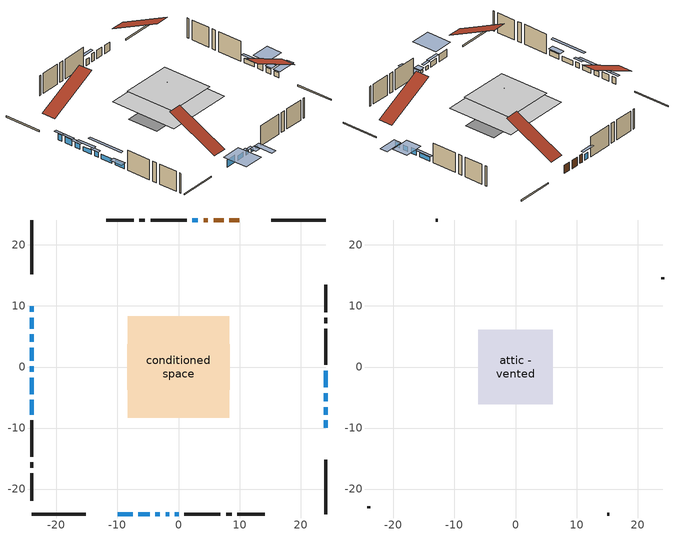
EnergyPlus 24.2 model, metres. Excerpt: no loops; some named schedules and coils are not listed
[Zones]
conditioned space
 floor outside (Floor1 construction): -0.89,-0.89 -0.89,0.89 0.89,0.89 0.89,-0.89 z0
 floor outside (Floor2 construction): -2.15,-2.15 -2.15,2.15 2.15,2.15 2.15,-2.15 z0
 floor adiabatic (AdiabaticFloorConstruction): -8.3,-8.3 -8.3,8.3 8.3,8.3 8.3,-8.3 z2.44
 floor foundation (Slab1 construction): -8.43,-3.76 -8.43,3.76 8.43,3.76 8.43,-3.76 z0
 wall outside (RimJoist1 construction): 24.09,24.09 15.16,24.09 / -24.09,-24.09 -15.16,-24.09 / -24.09,24.09 -24.09,15.16 / 24.09,-24.09 24.09,-15.16 z0:0.3
 wall outside (AdiabaticWallConstruction 1): 9.93,24.09 8.32,24.09 / 7.39,24.09 5.76,24.09 / 4.83,24.09 4.1,24.09 z0:2.03
 wall outside (AdiabaticWallConstruction): -9.93,-24.09 -7.49,-24.09 z0:1.83; -6.57,-24.09 -4.74,-24.09 / -24.09,5.33 -24.09,4.11 / -24.09,0.12 -24.09,-0.79 / 24.09,-9.93 24.09,-8.71 / 24.09,-7.79 24.09,-6.56 / -24.09,-5.39 -24.09,-7.83 z0:1.22; -3.81,-24.09 -3.04,-24.09 z0:0.92; -24.09,9.93 -24.09,9.02 / 3.17,24.09 2.26,24.09 z0:1.53; -24.09,8.09 -24.09,6.26 / 24.09,-5.64 24.09,-4.26 z0:1.52; -24.09,3.18 -24.09,1.05 / -24.09,-1.72 -24.09,-4.47 / 24.09,-3.34 24.09,-0.59 z0:1.07; -2.12,-24.09 -1.5,-24.09 / -0.58,-24.09 0.03,-24.09 z0:0.61
 wall outside (Wall1 construction): 1.33,24.09 -4.58,24.09 / 0.96,-24.09 6.87,-24.09 / -24.09,-8.76 -24.09,-14.67 / 24.09,0.34 24.09,6.24 z0:4.88
 wall outside (Wall2 construction): -5.51,24.09 -6.41,24.09 / 7.8,-24.09 8.69,-24.09 / -24.09,-15.6 -24.09,-16.5 / 24.09,7.17 24.09,8.07 z0:4.88
 wall outside (Wall3 construction): -7.33,24.09 -11.8,24.09 / 9.62,-24.09 14.09,-24.09 / -24.09,-17.42 -24.09,-21.89 / 24.09,9 24.09,13.47 z0:4.88
 window (WindowConstruction 14): -9.93,-24.09 -7.49,-24.09 z0:1.83
 window (WindowConstruction 3): -6.57,-24.09 -4.74,-24.09 z0:1.22
 window (WindowConstruction 4): -3.81,-24.09 -3.05,-24.09 z0:0.91
 window (WindowConstruction 5): -24.09,9.93 -24.09,9.02 z0:1.52
 window (WindowConstruction 6): -24.09,8.09 -24.09,6.26 z0:1.52
 window (WindowConstruction 7): -24.09,5.33 -24.09,4.11 z0:1.22
 window (WindowConstruction 8): -24.09,3.18 -24.09,1.05 z0:1.07
 window (WindowConstruction 9): -24.09,0.12 -24.09,-0.79 z0:1.22
 window (WindowConstruction 15): -2.12,-24.09 -1.51,-24.09 z0:0.61
 window (WindowConstruction 16): -0.58,-24.09 0.03,-24.09 z0:0.61
 window (WindowConstruction 10): 24.09,-9.93 24.09,-8.71 z0:1.22
 window (WindowConstruction 11): 24.09,-7.78 24.09,-6.57 z0:1.22
 window (WindowConstruction 12): -24.09,-1.72 -24.09,-4.47 z0:1.07
 window (WindowConstruction 13): -24.09,-5.4 -24.09,-7.83 z0:1.22
 window (WindowConstruction): 24.09,-5.64 24.09,-4.26 z0:1.52
 window (WindowConstruction 1): 24.09,-3.34 24.09,-0.59 z0:1.07
 window (WindowConstruction 2): 3.17,24.09 2.26,24.09 z0:1.52
 door (Door): 9.93,24.09 8.32,24.09 z0:2.03
 door (Door 1): 7.39,24.09 5.76,24.09 z0:2.03
 door (Door 2): 4.83,24.09 4.1,24.09 z0:2.03
 ceiling adiabatic (AdiabaticFloorConstruction): 8.3,-8.3 8.3,8.3 -8.3,8.3 -8.3,-8.3 z2.44
attic - vented
 floor to conditioned space (Floor3 construction Reversed): -6.09,-6.09 -6.09,6.09 6.09,6.09 6.09,-6.09 z4.88
 floor to conditioned space (Floor4 construction Reversed): -1.92,-1.92 -1.92,1.92 1.92,1.92 1.92,-1.92 z4.88
 wall outside (Wall4 construction): -12.73,24.09 -13.07,24.09 / 15.02,-24.09 15.36,-24.09 / -24.09,-22.82 -24.09,-23.16 / 24.09,14.4 24.09,14.73 z0:4.88
 roof outside (Roof1 construction): 10.86,24.09,4.88 10.86,12.02,10.91 14.24,12.02,10.91 14.24,24.09,4.88; -10.86,-24.09,4.88 -10.86,-12.02,10.91 -14.24,-12.02,10.91 -14.24,-24.09,4.88; -24.09,10.86,4.88 -12.02,10.86,10.91 -12.02,14.24,10.91 -24.09,14.24,4.88; 24.09,-10.86,4.88 12.02,-10.86,10.91 12.02,-14.24,10.91 24.09,-14.24,4.88
shading: -6.28,-24.09 -11.15,-24.09 -11.15,-30.19 -6.28,-30.19 z3.05; -4.13,-24.09 -7.17,-24.09 -7.17,-24.7 -4.13,-24.7 z1.83; -2.44,-24.09 -4.42,-24.09 -4.42,-24.7 -2.44,-24.7 z1.52; -24.09,8.41 -24.09,10.54 -24.7,10.54 -24.7,8.41 z2.13; -24.09,5.65 -24.09,8.7 -24.7,8.7 -24.7,5.65 z2.13; -24.09,3.5 -24.09,5.94 -24.7,5.94 -24.7,3.5 z1.83; -24.09,-0.17 -24.09,4.4 -24.7,4.4 -24.7,-0.17 z2.29; -24.09,-1.4 -24.09,0.73 -24.7,0.73 -24.7,-1.4 z1.83; -1.21,-24.09 -2.42,-24.09 -2.42,-25.61 -1.21,-25.61 z0.91; 0.33,-24.09 -0.88,-24.09 -0.88,-28.66 0.33,-28.66 z0.91; 24.09,-8.41 24.09,-10.23 28.66,-10.23 28.66,-8.41 z1.52; 24.09,-6.27 24.09,-8.08 25.61,-8.08 25.61,-6.27 z1.52; -24.09,-7.52 -24.09,1.33 -24.7,1.33 -24.7,-7.52 z4.12; -24.09,-8.13 -24.09,-5.1 -25.31,-5.1 -25.31,-8.13 z1.52; 24.09,-3.05 24.09,-6.86 28.66,-6.86 28.66,-3.05 z2.74; 24.09,0.02 24.09,-3.95 24.7,-3.95 24.7,0.02 z1.68; 1.04,24.09 4.39,24.09 4.39,24.7 1.04,24.7 z2.74
[Building]
Building 1: Terrain=Suburbs
[Site:Location]
Vancouver Intl AP_BC: Latitude {deg}=49.19; Longitude {deg}=-123.18; Time Zone {hr}=-8; Elevation {m}=4; Keep Site Location Information=Yes
[Site:GroundTemperature:Shallow]
8.06451, 6.96315, 6.87495, 7.3976, 9.49575, 11.5841, 13.3946, 14.5416, 14.639, 13.7062, 11.9418, 9.91751
[Site:WaterMainsTemperature]
Calculation Method=Schedule; Temperature Schedule=mains temperature schedule
[Material] Roughness=Rough; Thermal Absorptance=0.9
Name | Thickness {m} | Conductivity {W/m-K} | Density {kg/m3} | Specific Heat {J/kg-K} | Solar Absorptance | Visible Absorptance
asphalt or fiberglass shingles | 0.00635 | 0.162714 | 1121.4 | 1465.45 | 0.4 | 0.4
ceiling loosefill ins | 0.169333 | 0.0480833 | 16.02 | 1046.75 | 0.7 | 0.7
ceiling stud and cavity | 0.1397 | 0.502125 | 65.682 | 1177.47 | 0.7 | 0.7
ceiling stud and cavity 1 | 0.1397 | 0.596506 | 65.682 | 1177.47 | 0.7 | 0.7
concrete 4.0 in. | 0.1016 | 1.803125 | 2242.8 | 837.4 | 0.7 | 0.7
door material | 0.04445 | 0.053851 | 512.64 | 1214.23 | 0.7 | 0.7
door material 1 | 0.04445 | 0.188738 | 512.64 | 1214.23 | 0.7 | 0.7
door material 2 | 0.04445 | 0.0451087 | 512.64 | 1214.23 | 0.7 | 0.7
floor covering | 0.0127 | 0.0433444 | 54.468 | 1339.84 | 0.6 | 0.6
floor rigid ins; rim joist rigid ins; wall rigid ins | 0.051816 | 0.029427 | 32.04 | 1214.23 | 0.7 | 0.7
floor rigid ins 1; wall rigid ins 1 | 0.512978 | 0.029427 | 32.04 | 1214.23 | 0.7 | 0.7
floor stud and cavity | 0.1397 | 0.0851995 | 92.3553 | 1139.71 | 0.7 | 0.7
floor stud and cavity 1 | 0.1397 | 0.0854749 | 92.3553 | 1139.71 | 0.7 | 0.7
floor stud and cavity 2 | 0.1397 | 1.75129 | 37.0049 | 1207.88 | 0.7 | 0.7
furniture material conditioned space 1 | 0.1524 | 0.115458 | 640.8 | 1214.23 | 0.6 | 0.6
gypsum board | 0.0127 | 0.160291 | 801 | 837.4 | 0.6 | 0.6
osb sheathing 0.5 in. | 0.0127 | 0.115458 | 512.64 | 1214.23 | 0.7 | 0.7
osb sheathing 0.75 in. | 0.01905 | 0.115458 | 512.64 | 1214.23 | 0.7 | 0.7
osb sheathing 2.0 in. | 0.0508 | 0.115458 | 512.64 | 1214.23 | 0.7 | 0.7
rim joist stud and cavity | 0.0508 | 0.0384369 | 125.044 | 1163.47 | 0.6 | 0.6
wall stud and cavity | 0.1397 | 0.215597 | 139.0536 | 1170.24 | 0.7 | 0.7
wall stud and cavity 1 | 0.1397 | 0.192105 | 139.0536 | 1170.24 | 0.7 | 0.7
wall stud and cavity 2 | 0.1397 | 0.207153 | 139.0536 | 1170.24 | 0.7 | 0.7
wall stud and cavity 3 | 0.0889 | 6.9971 | 50.32683 | 1063.81 | 0.6 | 0.6
wall stud and cavity 4 | 0.0889 | 0.380278 | 52.3479 | 1209.89 | 0.7 | 0.7
wall stud and cavity 5 | 0.0889 | 0.391764 | 83.0341 | 1211.67 | 0.7 | 0.7
wood siding | 0.0254 | 0.102417 | 544.68 | 1172.36 | 0.4 | 0.4
wood siding 1 | 0.00254 | 0.102417 | 544.68 | 1172.36 | 0.4 | 0.4
wood siding 2; wood siding 3; wood siding 4 | 0.0254 | 0.102417 | 544.68 | 1172.36 | 0.7 | 0.7
[WindowMaterial:SimpleGlazingSystem]
Name | U-Factor {W/m2-K} | Solar Heat Gain Coefficient
WindowMaterial | 4.284051 | 0.65
WindowMaterial 1 | 4.403289 | 0.67
WindowMaterial 10 | 4.77747 | 0.65
WindowMaterial 11 | 1.640942 | 0.44
WindowMaterial 12 | 3.00026 | 0.58
WindowMaterial 2 | 5.04263 | 0.63
WindowMaterial 3 | 4.31755 | 0.67
WindowMaterial 4 | 4.681511 | 0.65
WindowMaterial 5 | 3.44598 | 0.71
WindowMaterial 6 | 3.667988 | 0.7
WindowMaterial 7 | 3.93542 | 0.7
WindowMaterial 8 | 1.92314 | 0.4
WindowMaterial 9 | 4.44815 | 0.67
[Construction]
AdiabaticFloorConstruction: floor stud and cavity 2, floor rigid ins 1, osb sheathing 0.75 in., floor covering
AdiabaticWallConstruction: wood siding 3, wall rigid ins 1, wall stud and cavity 4, gypsum board
AdiabaticWallConstruction 1: wood siding 4, wall rigid ins 1, wall stud and cavity 4, gypsum board
Door: door material
Door 1: door material 1
Door 2: door material 2
Floor1 construction: floor stud and cavity, floor rigid ins, osb sheathing 0.75 in., floor covering
Floor2 construction: floor stud and cavity 1, floor rigid ins, osb sheathing 0.75 in., floor covering
Floor3 construction Reversed: gypsum board, ceiling stud and cavity, ceiling loosefill ins
Floor4 construction Reversed: gypsum board, ceiling stud and cavity 1, ceiling loosefill ins
furniture construction conditioned space 1: furniture material conditioned space 1
PartitionWallConstruction: gypsum board, wall stud and cavity 5, gypsum board
RimJoist1 construction: wood siding 2, rim joist rigid ins, osb sheathing 2.0 in., rim joist stud and cavity
Roof1 construction: asphalt or fiberglass shingles
Slab1 construction: concrete 4.0 in.
Wall1 construction: wood siding, wall rigid ins, osb sheathing 0.5 in., wall stud and cavity, gypsum board
Wall2 construction: wood siding, wall rigid ins, osb sheathing 0.5 in., wall stud and cavity 1, gypsum board
Wall3 construction: wood siding, wall rigid ins, osb sheathing 0.5 in., wall stud and cavity 2, gypsum board
Wall4 construction: wood siding 1, wall stud and cavity 3
WindowConstruction: WindowMaterial
WindowConstruction 1: WindowMaterial 1
WindowConstruction 10: WindowMaterial 8
WindowConstruction 11; WindowConstruction 13: WindowMaterial 9
WindowConstruction 12: WindowMaterial 10
WindowConstruction 14: WindowMaterial 11
WindowConstruction 15; WindowConstruction 16: WindowMaterial 12
WindowConstruction 2; WindowConstruction 5: WindowMaterial 2
WindowConstruction 3; WindowConstruction 9: WindowMaterial 3
WindowConstruction 4: WindowMaterial 4
WindowConstruction 6: WindowMaterial 5
WindowConstruction 7: WindowMaterial 6
WindowConstruction 8: WindowMaterial 7
[Zone] Multiplier=1; Part of Total Floor Area=Yes
Name | Volume {m3}
attic - vented | 155.512
conditioned space | 710.2
[Space]
Name | Zone | Volume {m3}
attic - vented 1 | attic - vented | 155.512
conditioned space 1 | conditioned space | 710.2
[ZoneInfiltration:EffectiveLeakageArea]
infil attic - vented 1: Zone or Space=attic - vented 1; Schedule=Always On Discrete; Effective Air Leakage Area {cm2}=6756.41; Stack Coefficient=0.000758734; Wind Coefficient=1.86108e-05
[ZoneMixing]
whole house fan mix: Zone or Space=attic - vented; Schedule=Always On Continuous; Design Flow Rate Calculation Method=Flow/Zone; Design Flow Rate {m3/s}=0; Source Zone or Space=conditioned space
[SurfaceProperty:ExposedFoundationPerimeter]
Slab1: Exposed Perimeter Calculation Method=TotalExposedPerimeter; Total Exposed Perimeter {m}=48.768
[InternalMass] Zone or ZoneList=conditioned space; Space or SpaceList=conditioned space 1
Name | Construction | Surface Area {m2}
furniture mass conditioned space 1 | furniture construction conditioned space 1 | 169.564
partition wall mass | PartitionWallConstruction | 423.91
[Lights]
interior lighting: Zone or ZoneList or Space or SpaceList=conditioned space 1; Schedule=interior lighting schedule; Design Level Calculation Method=LightingLevel; Lighting Level {W}=343.2; Return Air Fraction=0; Fraction Radiant=0.6; Fraction Visible=0.2; Fraction Replaceable=1
[People]
occupants: Zone or ZoneList or Space or SpaceList=conditioned space 1; Number of People Schedule=occupants schedule; Number of People Calculation Method=People; Number of People=3; Fraction Radiant=0.314171; Sensible Heat Fraction=0.56303; Activity Level Schedule=occupants activity schedule; Carbon Dioxide Generation Rate {m3/s-W}=0; Enable ASHRAE 55 Comfort Warnings=No; Mean Radiant Temperature Calculation Type=EnclosureAveraged
[ElectricEquipment] Zone or ZoneList or Space or SpaceList=conditioned space 1; Design Level Calculation Method=EquipmentLevel
Name | Schedule | Design Level {W} | Fraction Latent | Fraction Radiant | Fraction Lost
clothes dryer | clothes dryer schedule | 140.772 | 0.015 | 0.081 | 0.85
clothes washer | clothes washer schedule | 32.1985 | 0.03 | 0.162 | 0.7
cooking range | cooking range schedule | 215.147 | 0.08 | 0.432 | 0.2
dishwasher | dishwasher schedule | 66.8632 | 0.3 | 0.18 | 0.4
fridge | fridge schedule | 72.9452 | 0 | 0.6 | 0
mech vent bath fan 0 | mech vent bath fan 0 schedule | 25.1 | 0 | 0 | 1
mech vent bath fan 1 | mech vent bath fan 1 schedule | 25.1 | 0 | 0 | 1
mech vent house fan | mech vent house fan schedule | 0 | 0 | 0 | 1
mech vent house fan cfis | mech vent house fan cfis schedule | 0 | 0 | 0 | 0
mech vent range fan 0 | mech vent range fan 0 schedule | 57 | 0 | 0 | 1
misc plug loads | misc plug loads schedule | 494.7 | 0.045 | 0.513 | 0.1
whole house fan | Always On Discrete | 0 | 0 | 0 | 1
[OtherEquipment] Zone or ZoneList or Space or SpaceList=conditioned space 1; Design Level Calculation Method=EquipmentLevel
Name | Fuel Type | Schedule | Design Level {W} | Fraction Latent | Fraction Radiant | Fraction Lost
clothes dryer 1 | Electricity | clothes dryer schedule | 0 | 0.015 | 0.081 | 0.85
cooking range 1 | Electricity | cooking range schedule | 0 | 0.08 | 0.432 | 0.2
general water use latent | None | general water use schedule | 62.594 | 1 | 0 | 0
general water use sensible | None | general water use schedule | -61.6891 | 0 | 0.6 | 0
mech vent house fan latent load | None | Always On Discrete | 0 | 1 | 0 | 0
mech vent house fan sensible load | None | Always On Discrete | 0 | 0 | 0 | 0
water heater energy adjustment1 | Electricity | Always On Discrete | 0.01 | 0 | 0 | 1
[ZoneInfiltration:DesignFlowRate] Zone or ZoneList or Space or SpaceList=conditioned space 1; Schedule=Always On Discrete; Design Flow Rate Calculation Method=Flow/Zone; Design Flow Rate {m3/s}=0
infil flow; natural vent flow; whole house fan flow
[ZoneControl:Thermostat]
conditioned space Thermostat: Zone or ZoneList=conditioned space; Control Type Schedule=conditioned space Thermostat Schedule; Control 1=conditioned space temperature setpoint; Temperature Difference Between Cutout And Setpoint {deltaC}=0
[ThermostatSetpoint:DualSetpoint]
conditioned space temperature setpoint: Heating Setpoint Temperature Schedule=heating setpoint; Cooling Setpoint Temperature Schedule=cooling setpoint
[AirLoopHVAC:UnitarySystem] Control Type=Load; Controlling Zone or Thermostat Location=conditioned space; Dehumidification Control Type=None; Availability Schedule=Always On Discrete; Fan Placement=BlowThrough; DX Heating Coil Sizing Ratio=1; Use DOAS DX Cooling Coil=No; Minimum Supply Air Temperature {C}=2; Latent Load Control=SensibleOnlyLoadControl; Cooling Supply Air Flow Rate Method=None; Heating Supply Air Flow Rate Method=SupplyAirFlowRate; Heating Supply Air Flow Rate {m3/s}=0.00141584; No Load Supply Air Flow Rate Method=SupplyAirFlowRate; No Load Supply Air Flow Rate {m3/s}=0; No Load Supply Air Flow Rate Control Set To Low Speed=Yes; Maximum Supply Air Temperature {C}=48.8889; Maximum Outdoor Dry-Bulb Temperature for Supplemental Heater Operation {C}=21; Ancillary On-Cycle Electric Power {W}=0; Ancillary Off-Cycle Electric Power {W}=0
Name | Supply Fan | Supply Air Fan Operating Mode Schedule | Heating Coil
unit heater unitary system | unit heater supply fan | unit heater auto fan schedule | unit heater htg coil
unit heater unitary system 1 | unit heater supply fan 1 | unit heater auto fan schedule 1 | unit heater htg coil 1
[Zone equipment]
conditioned space: electric baseboard, unit heater unitary system, unit heater unitary system 1
[Foundation:Kiva]
Foundation Kiva 1: Initial Indoor Air Temperature {C}=18; Wall Height Above Grade {m}=0.1016; Wall Depth Below Slab {m}=0.2032
[Foundation:Kiva:Settings]
Soil Conductivity {W/m-K}=0.849921; Soil Density {kg/m3}=1842.3; Soil Specific Heat {J/kg-K}=418.7; Ground Solar Absorptivity=0.9; Ground Thermal Absorptivity=0.9; Ground Surface Roughness {m}=0.03; Far-Field Width {m}=40; Deep-Ground Boundary Condition=ZeroFlux; Deep-Ground Depth {m}=40; Minimum Cell Dimension {m}=0.2; Maximum Cell Growth Coefficient=3; Simulation Timestep=Timestep
[Exterior:Lights]
exterior lighting: Schedule=exterior lighting schedule; Design Level {W}=75.6
[EnergyManagementSystem:Sensor] Output:Variable or Output:Meter Index Key=conditioned space
Name | Output:Variable or Output:Meter
conditioned_space_clg_unmet_s | Zone Cooling Setpoint Not Met Time
conditioned_space_htg_unmet_s | Zone Heating Setpoint Not Met Time
fridge_tin_s; tin_s; tin_s_1 | Zone Mean Air Temperature
tout_s | Zone Outdoor Air Drybulb Temperature
win_s | Zone Air Humidity Ratio
[Schedule:Constant]
Name | Hourly Value
Always On Continuous; mech vent house fan schedule; mech vent house fan cfis schedule; Always On Discrete | 1
occupants activity schedule | 117.228
fridge schedule; unit heater auto fan schedule; unit heater auto fan schedule 1 | 0
[Schedule:Week:Daily]
interior lighting schedule Week Rule - Jan1-Jan27: interior lighting schedule day, interior lighting schedule day, interior lighting schedule day, interior lighting schedule day, interior lighting schedule day, interior lighting schedule day, interior lighting schedule day, interior lighting schedule default day, interior lighting schedule default day, interior lighting schedule default day, interior lighting schedule default day, interior lighting schedule default day
interior lighting schedule Week Rule - Jan28-Feb3: interior lighting schedule day, interior lighting schedule day, interior lighting schedule day, interior lighting schedule day, interior lighting schedule day 1, interior lighting schedule day 1, interior lighting schedule day 1, interior lighting schedule default day, interior lighting schedule default day, interior lighting schedule default day, interior lighting schedule default day, interior lighting schedule default day
interior lighting schedule Week Rule - Feb4-Feb24: interior lighting schedule day 1, interior lighting schedule day 1, interior lighting schedule day 1, interior lighting schedule day 1, interior lighting schedule day 1, interior lighting schedule day 1, interior lighting schedule day 1, interior lighting schedule default day, interior lighting schedule default day, interior lighting schedule default day, interior lighting schedule default day, interior lighting schedule default day
interior lighting schedule Week Rule - Feb25-Mar3: interior lighting schedule day 1, interior lighting schedule day 1, interior lighting schedule day 1, interior lighting schedule day 1, interior lighting schedule day 2, interior lighting schedule day 2, interior lighting schedule day 2, interior lighting schedule default day, interior lighting schedule default day, interior lighting schedule default day, interior lighting schedule default day, interior lighting schedule default day
interior lighting schedule Week Rule - Mar4-Mar31: interior lighting schedule day 2, interior lighting schedule day 2, interior lighting schedule day 2, interior lighting schedule day 2, interior lighting schedule day 2, interior lighting schedule day 2, interior lighting schedule day 2, interior lighting schedule default day, interior lighting schedule default day, interior lighting schedule default day, interior lighting schedule default day, interior lighting schedule default day
interior lighting schedule Week Rule - Apr1-Apr28: interior lighting schedule day 3, interior lighting schedule day 3, interior lighting schedule day 3, interior lighting schedule day 3, interior lighting schedule day 3, interior lighting schedule day 3, interior lighting schedule day 3, interior lighting schedule default day, interior lighting schedule default day, interior lighting schedule default day, interior lighting schedule default day, interior lighting schedule default day
interior lighting schedule Week Rule - Apr29-May5: interior lighting schedule day 3, interior lighting schedule day 3, interior lighting schedule day 4, interior lighting schedule day 4, interior lighting schedule day 4, interior lighting schedule day 4, interior lighting schedule day 4, interior lighting schedule default day, interior lighting schedule default day, interior lighting schedule default day, interior lighting schedule default day, interior lighting schedule default day
interior lighting schedule Week Rule - May6-May26: interior lighting schedule day 4, interior lighting schedule day 4, interior lighting schedule day 4, interior lighting schedule day 4, interior lighting schedule day 4, interior lighting schedule day 4, interior lighting schedule day 4, interior lighting schedule default day, interior lighting schedule default day, interior lighting schedule default day, interior lighting schedule default day, interior lighting schedule default day
interior lighting schedule Week Rule - May27-Jun2: interior lighting schedule day 4, interior lighting schedule day 4, interior lighting schedule day 4, interior lighting schedule day 4, interior lighting schedule day 4, interior lighting schedule day 5, interior lighting schedule day 5, interior lighting schedule default day, interior lighting schedule default day, interior lighting schedule default day, interior lighting schedule default day, interior lighting schedule default day
interior lighting schedule Week Rule - Jun3-Jun30: interior lighting schedule day 5, interior lighting schedule day 5, interior lighting schedule day 5, interior lighting schedule day 5, interior lighting schedule day 5, interior lighting schedule day 5, interior lighting schedule day 5, interior lighting schedule default day, interior lighting schedule default day, interior lighting schedule default day, interior lighting schedule default day, interior lighting schedule default day
interior lighting schedule Week Rule - Jul1-Jul28: interior lighting schedule day 6, interior lighting schedule day 6, interior lighting schedule day 6, interior lighting schedule day 6, interior lighting schedule day 6, interior lighting schedule day 6, interior lighting schedule day 6, interior lighting schedule default day, interior lighting schedule default day, interior lighting schedule default day, interior lighting schedule default day, interior lighting schedule default day
interior lighting schedule Week Rule - Jul29-Aug4: interior lighting schedule day 6, interior lighting schedule day 6, interior lighting schedule day 6, interior lighting schedule day 7, interior lighting schedule day 7, interior lighting schedule day 7, interior lighting schedule day 7, interior lighting schedule default day, interior lighting schedule default day, interior lighting schedule default day, interior lighting schedule default day, interior lighting schedule default day
interior lighting schedule Week Rule - Aug5-Aug25: interior lighting schedule day 7, interior lighting schedule day 7, interior lighting schedule day 7, interior lighting schedule day 7, interior lighting schedule day 7, interior lighting schedule day 7, interior lighting schedule day 7, interior lighting schedule default day, interior lighting schedule default day, interior lighting schedule default day, interior lighting schedule default day, interior lighting schedule default day
interior lighting schedule Week Rule - Aug26-Sep1: interior lighting schedule day 7, interior lighting schedule day 7, interior lighting schedule day 7, interior lighting schedule day 7, interior lighting schedule day 7, interior lighting schedule day 7, interior lighting schedule day 8, interior lighting schedule default day, interior lighting schedule default day, interior lighting schedule default day, interior lighting schedule default day, interior lighting schedule default day
interior lighting schedule Week Rule - Sep2-Sep29: interior lighting schedule day 8, interior lighting schedule day 8, interior lighting schedule day 8, interior lighting schedule day 8, interior lighting schedule day 8, interior lighting schedule day 8, interior lighting schedule day 8, interior lighting schedule default day, interior lighting schedule default day, interior lighting schedule default day, interior lighting schedule default day, interior lighting schedule default day
interior lighting schedule Week Rule - Sep30-Oct6: interior lighting schedule day 8, interior lighting schedule day 9, interior lighting schedule day 9, interior lighting schedule day 9, interior lighting schedule day 9, interior lighting schedule day 9, interior lighting schedule day 9, interior lighting schedule default day, interior lighting schedule default day, interior lighting schedule default day, interior lighting schedule default day, interior lighting schedule default day
interior lighting schedule Week Rule - Oct7-Oct27: interior lighting schedule day 9, interior lighting schedule day 9, interior lighting schedule day 9, interior lighting schedule day 9, interior lighting schedule day 9, interior lighting schedule day 9, interior lighting schedule day 9, interior lighting schedule default day, interior lighting schedule default day, interior lighting schedule default day, interior lighting schedule default day, interior lighting schedule default day
interior lighting schedule Week Rule - Oct28-Nov3: interior lighting schedule day 9, interior lighting schedule day 9, interior lighting schedule day 9, interior lighting schedule day 9, interior lighting schedule day 10, interior lighting schedule day 10, interior lighting schedule day 10, interior lighting schedule default day, interior lighting schedule default day, interior lighting schedule default day, interior lighting schedule default day, interior lighting schedule default day
interior lighting schedule Week Rule - Nov4-Nov24: interior lighting schedule day 10, interior lighting schedule day 10, interior lighting schedule day 10, interior lighting schedule day 10, interior lighting schedule day 10, interior lighting schedule day 10, interior lighting schedule day 10, interior lighting schedule default day, interior lighting schedule default day, interior lighting schedule default day, interior lighting schedule default day, interior lighting schedule default day
interior lighting schedule Week Rule - Nov25-Dec1: interior lighting schedule day 10, interior lighting schedule day 10, interior lighting schedule day 10, interior lighting schedule day 10, interior lighting schedule day 10, interior lighting schedule day 10, interior lighting schedule day 11, interior lighting schedule default day, interior lighting schedule default day, interior lighting schedule default day, interior lighting schedule default day, interior lighting schedule default day
interior lighting schedule Week Rule - Dec2-Dec31: interior lighting schedule day 11, interior lighting schedule day 11, interior lighting schedule day 11, interior lighting schedule day 11, interior lighting schedule day 11, interior lighting schedule day 11, interior lighting schedule day 11, interior lighting schedule default day, interior lighting schedule default day, interior lighting schedule default day, interior lighting schedule default day, interior lighting schedule default day
occupants schedule Week Rule - Jan1-Dec31: occupants schedule day, occupants schedule day, occupants schedule day, occupants schedule day, occupants schedule day, occupants schedule day, occupants schedule day, occupants schedule default day, occupants schedule default day, occupants schedule default day, occupants schedule default day, occupants schedule default day
clothes dryer schedule Week Rule - Jan1-Dec31: clothes dryer schedule day, clothes dryer schedule day, clothes dryer schedule day, clothes dryer schedule day, clothes dryer schedule day, clothes dryer schedule day, clothes dryer schedule day, clothes dryer schedule default day, clothes dryer schedule default day, clothes dryer schedule default day, clothes dryer schedule default day, clothes dryer schedule default day
clothes washer schedule Week Rule - Jan1-Dec31: clothes washer schedule day, clothes washer schedule day, clothes washer schedule day, clothes washer schedule day, clothes washer schedule day, clothes washer schedule day, clothes washer schedule day, clothes washer schedule default day, clothes washer schedule default day, clothes washer schedule default day, clothes washer schedule default day, clothes washer schedule default day
cooking range schedule Week Rule - Jan1-Dec31: cooking range schedule day, cooking range schedule day, cooking range schedule day, cooking range schedule day, cooking range schedule day, cooking range schedule day, cooking range schedule day, cooking range schedule default day, cooking range schedule default day, cooking range schedule default day, cooking range schedule default day, cooking range schedule default day
dishwasher schedule Week Rule - Jan1-Dec31: dishwasher schedule day, dishwasher schedule day, dishwasher schedule day, dishwasher schedule day, dishwasher schedule day, dishwasher schedule day, dishwasher schedule day, dishwasher schedule default day, dishwasher schedule default day, dishwasher schedule default day, dishwasher schedule default day, dishwasher schedule default day
mech vent bath fan 0 schedule Week Rule - Jan1-Dec31: mech vent bath fan 0 schedule day, mech vent bath fan 0 schedule day, mech vent bath fan 0 schedule day, mech vent bath fan 0 schedule day, mech vent bath fan 0 schedule day, mech vent bath fan 0 schedule day, mech vent bath fan 0 schedule day, mech vent bath fan 0 schedule default day, mech vent bath fan 0 schedule default day, mech vent bath fan 0 schedule default day, mech vent bath fan 0 schedule default day, mech vent bath fan 0 schedule default day
mech vent bath fan 1 schedule Week Rule - Jan1-Dec31: mech vent bath fan 1 schedule day, mech vent bath fan 1 schedule day, mech vent bath fan 1 schedule day, mech vent bath fan 1 schedule day, mech vent bath fan 1 schedule day, mech vent bath fan 1 schedule day, mech vent bath fan 1 schedule day, mech vent bath fan 1 schedule default day, mech vent bath fan 1 schedule default day, mech vent bath fan 1 schedule default day, mech vent bath fan 1 schedule default day, mech vent bath fan 1 schedule default day
mech vent range fan 0 schedule Week Rule - Jan1-Dec31: mech vent range fan 0 schedule day, mech vent range fan 0 schedule day, mech vent range fan 0 schedule day, mech vent range fan 0 schedule day, mech vent range fan 0 schedule day, mech vent range fan 0 schedule day, mech vent range fan 0 schedule day, mech vent range fan 0 schedule default day, mech vent range fan 0 schedule default day, mech vent range fan 0 schedule default day, mech vent range fan 0 schedule default day, mech vent range fan 0 schedule default day
misc plug loads schedule Week Rule - Jan1-Dec31: misc plug loads schedule day, misc plug loads schedule day, misc plug loads schedule day, misc plug loads schedule day, misc plug loads schedule day, misc plug loads schedule day, misc plug loads schedule day, misc plug loads schedule default day, misc plug loads schedule default day, misc plug loads schedule default day, misc plug loads schedule default day, misc plug loads schedule default day
general water use schedule Week Rule - Jan1-Dec31: general water use schedule day, general water use schedule day, general water use schedule day, general water use schedule day, general water use schedule day, general water use schedule day, general water use schedule day, general water use schedule default day, general water use schedule default day, general water use schedule default day, general water use schedule default day, general water use schedule default day
exterior lighting schedule Week Rule - Jan1-Jan27: exterior lighting schedule day, exterior lighting schedule day, exterior lighting schedule day, exterior lighting schedule day, exterior lighting schedule day, exterior lighting schedule day, exterior lighting schedule day, exterior lighting schedule default day, exterior lighting schedule default day, exterior lighting schedule default day, exterior lighting schedule default day, exterior lighting schedule default day
exterior lighting schedule Week Rule - Jan28-Feb3: exterior lighting schedule day, exterior lighting schedule day, exterior lighting schedule day, exterior lighting schedule day, exterior lighting schedule day 1, exterior lighting schedule day 1, exterior lighting schedule day 1, exterior lighting schedule default day, exterior lighting schedule default day, exterior lighting schedule default day, exterior lighting schedule default day, exterior lighting schedule default day
exterior lighting schedule Week Rule - Feb4-Feb24: exterior lighting schedule day 1, exterior lighting schedule day 1, exterior lighting schedule day 1, exterior lighting schedule day 1, exterior lighting schedule day 1, exterior lighting schedule day 1, exterior lighting schedule day 1, exterior lighting schedule default day, exterior lighting schedule default day, exterior lighting schedule default day, exterior lighting schedule default day, exterior lighting schedule default day
exterior lighting schedule Week Rule - Feb25-Mar3: exterior lighting schedule day 1, exterior lighting schedule day 1, exterior lighting schedule day 1, exterior lighting schedule day 1, exterior lighting schedule day 2, exterior lighting schedule day 2, exterior lighting schedule day 2, exterior lighting schedule default day, exterior lighting schedule default day, exterior lighting schedule default day, exterior lighting schedule default day, exterior lighting schedule default day
[Schedule:Year]
interior lighting schedule: interior lighting schedule Week Rule - Jan1-Jan27, 1, 1, 1, 27, interior lighting schedule Week Rule - Jan28-Feb3, 1, 28, 2, 3, interior lighting schedule Week Rule - Feb4-Feb24, 2, 4, 2, 24, interior lighting schedule Week Rule - Feb25-Mar3, 2, 25, 3, 3, interior lighting schedule Week Rule - Mar4-Mar31, 3, 4, 3, 31, interior lighting schedule Week Rule - Apr1-Apr28, 4, 1, 4, 28, interior lighting schedule Week Rule - Apr29-May5, 4, 29, 5, 5, interior lighting schedule Week Rule - May6-May26, 5, 6, 5, 26, interior lighting schedule Week Rule - May27-Jun2, 5, 27, 6, 2, interior lighting schedule Week Rule - Jun3-Jun30, 6, 3, 6, 30, interior lighting schedule Week Rule - Jul1-Jul28, 7, 1, 7, 28, interior lighting schedule Week Rule - Jul29-Aug4, 7, 29, 8, 4, interior lighting schedule Week Rule - Aug5-Aug25, 8, 5, 8, 25, interior lighting schedule Week Rule - Aug26-Sep1, 8, 26, 9, 1, interior lighting schedule Week Rule - Sep2-Sep29, 9, 2, 9, 29, interior lighting schedule Week Rule - Sep30-Oct6, 9, 30, 10, 6, interior lighting schedule Week Rule - Oct7-Oct27, 10, 7, 10, 27, interior lighting schedule Week Rule - Oct28-Nov3, 10, 28, 11, 3, interior lighting schedule Week Rule - Nov4-Nov24, 11, 4, 11, 24, interior lighting schedule Week Rule - Nov25-Dec1, 11, 25, 12, 1, interior lighting schedule Week Rule - Dec2-Dec31, 12, 2, 12, 31
occupants schedule: occupants schedule Week Rule - Jan1-Dec31, 1, 1, 12, 31
clothes dryer schedule: clothes dryer schedule Week Rule - Jan1-Dec31, 1, 1, 12, 31
clothes washer schedule: clothes washer schedule Week Rule - Jan1-Dec31, 1, 1, 12, 31
cooking range schedule: cooking range schedule Week Rule - Jan1-Dec31, 1, 1, 12, 31
dishwasher schedule: dishwasher schedule Week Rule - Jan1-Dec31, 1, 1, 12, 31
mech vent bath fan 0 schedule: mech vent bath fan 0 schedule Week Rule - Jan1-Dec31, 1, 1, 12, 31
mech vent bath fan 1 schedule: mech vent bath fan 1 schedule Week Rule - Jan1-Dec31, 1, 1, 12, 31
mech vent range fan 0 schedule: mech vent range fan 0 schedule Week Rule - Jan1-Dec31, 1, 1, 12, 31
misc plug loads schedule: misc plug loads schedule Week Rule - Jan1-Dec31, 1, 1, 12, 31
general water use schedule: general water use schedule Week Rule - Jan1-Dec31, 1, 1, 12, 31
exterior lighting schedule: exterior lighting schedule Week Rule - Jan1-Jan27, 1, 1, 1, 27, exterior lighting schedule Week Rule - Jan28-Feb3, 1, 28, 2, 3, exterior lighting schedule Week Rule - Feb4-Feb24, 2, 4, 2, 24, exterior lighting schedule Week Rule - Feb25-Mar3, 2, 25, 3, 3, exterior lighting schedule Week Rule - Mar4-Mar31, 3, 4, 3, 31, exterior lighting schedule Week Rule - Apr1-Apr28, 4, 1, 4, 28, exterior lighting schedule Week Rule - Apr29-May5, 4, 29, 5, 5, exterior lighting schedule Week Rule - May6-May26, 5, 6, 5, 26, exterior lighting schedule Week Rule - May27-Jun2, 5, 27, 6, 2, exterior lighting schedule Week Rule - Jun3-Jun30, 6, 3, 6, 30, exterior lighting schedule Week Rule - Jul1-Jul28, 7, 1, 7, 28, exterior lighting schedule Week Rule - Jul29-Aug4, 7, 29, 8, 4, exterior lighting schedule Week Rule - Aug5-Aug25, 8, 5, 8, 25, exterior lighting schedule Week Rule - Aug26-Sep1, 8, 26, 9, 1, exterior lighting schedule Week Rule - Sep2-Sep29, 9, 2, 9, 29, exterior lighting schedule Week Rule - Sep30-Oct6, 9, 30, 10, 6, exterior lighting schedule Week Rule - Oct7-Oct27, 10, 7, 10, 27, exterior lighting schedule Week Rule - Oct28-Nov3, 10, 28, 11, 3, exterior lighting schedule Week Rule - Nov4-Nov24, 11, 4, 11, 24, exterior lighting schedule Week Rule - Nov25-Dec1, 11, 25, 12, 1, exterior lighting schedule Week Rule - Dec2-Dec31, 12, 2, 12, 31
[Schedule:Compact]
conditioned space Thermostat Schedule: Through: 12/31, For: AllDays, Until: 24:00, 4
mains temperature schedule: Through: 01/01, For: AllDays, Until: 24:00, 11.375, Through: 01/02, For: AllDays, Until: 24:00, 11.3367, Through: 01/03, For: AllDays, Until: 24:00, 11.2994, Through: 01/04, For: AllDays, Until: 24:00, 11.2628, Through: 01/05, For: AllDays, Until: 24:00, 11.2267, Through: 01/06, For: AllDays, Until: 24:00, 11.1917, Through: 01/07, For: AllDays, Until: 24:00, 11.1578, Through: 01/08, For: AllDays, Until: 24:00, 11.1244, Through: 01/09, For: AllDays, Until: 24:00, 11.0917, Through: 01/10, For: AllDays, Until: 24:00, 11.06, Through: 01/11, For: AllDays, Until: 24:00, 11.0289, Through: 01/12, For: AllDays, Until: 24:00, 10.9989, Through: 01/13, For: AllDays, Until: 24:00, 10.97, Through: 01/14, For: AllDays, Until: 24:00, 10.9417, Through: 01/15, For: AllDays, Until: 24:00, 10.9139, Through: 01/16, For: AllDays, Until: 24:00, 10.8878, Through: 01/17, For: AllDays, Until: 24:00, 10.8622, Through: 01/18, For: AllDays, Until: 24:00, 10.8372, Through: 01/19, For: AllDays, Until: 24:00, 10.8133, Through: 01/20, For: AllDays, Until: 24:00, 10.7906, Through: 01/21, For: AllDays, Until: 24:00, 10.7683, Through: 01/22, For: AllDays, Until: 24:00, 10.7478, Through: 01/23, For: AllDays, Until: 24:00, 10.7272, Through: 01/24, For: AllDays, Until: 24:00, 10.7083, Through: 01/25, For: AllDays, Until: 24:00, 10.69, Through: 01/26, For: AllDays, Until: 24:00, 10.6728, Through: 01/27, For: AllDays, Until: 24:00, 10.6567, Through: 01/28, For: AllDays, Until: 24:00, 10.6411, Through: 01/29, For: AllDays, Until: 24:00, 10.6267, Through: 01/30, For: AllDays, Until: 24:00, 10.6133, Through: 01/31, For: AllDays, Until: 24:00, 10.6011, Through: 02/01, For: AllDays, Until: 24:00, 10.59, Through: 02/02, For: AllDays, Until: 24:00, 10.5794, Through: 02/03, For: AllDays, Until: 24:00, 10.57, Through: 02/04, For: AllDays, Until: 24:00, 10.5617, Through: 02/05, For: AllDays, Until: 24:00, 10.5539, Through: 02/06, For: AllDays, Until: 24:00, 10.5478, Through: 02/07, For: AllDays, Until: 24:00, 10.5422, Through: 02/08, For: AllDays, Until: 24:00, 10.5378, Through: 02/09, For: AllDays, Until: 24:00, 10.5339, Through: 02/10, For: AllDays, Until: 24:00, 10.5317, Through: 02/11, For: AllDays, Until: 24:00, 10.53, Through: 02/12, For: AllDays, Until: 24:00, 10.53, Through: 02/13, For: AllDays, Until: 24:00, 10.5306, Through: 02/14, For: AllDays, Until: 24:00, 10.5317, Through: 02/15, For: AllDays, Until: 24:00, 10.5344, Through: 02/16, For: AllDays, Until: 24:00, 10.5378, Through: 02/17, For: AllDays, Until: 24:00, 10.5428, Through: 02/18, For: AllDays, Until: 24:00, 10.5483, Through: 02/19, For: AllDays, Until: 24:00, 10.5544, Through: 02/20, For: AllDays, Until: 24:00, 10.5622, Through: 02/21, For: AllDays, Until: 24:00, 10.5706, Through: 02/22, For: AllDays, Until: 24:00, 10.5806, Through: 02/23, For: AllDays, Until: 24:00, 10.5911, Through: 02/24, For: AllDays, Until: 24:00, 10.6022, Through: 02/25, For: AllDays, Until: 24:00, 10.615, Through: 02/26, For: AllDays, Until: 24:00, 10.6283, Through: 02/27, For: AllDays, Until: 24:00, 10.6428, Through: 02/28, For: AllDays, Until: 24:00, 10.6583, Through: 03/01, For: AllDays, Until: 24:00, 10.6744, Through: 03/02, For: AllDays, Until: 24:00, 10.6917, Through: 03/03, For: AllDays, Until: 24:00, 10.71, Through: 03/04, For: AllDays, Until: 24:00, 10.7294, Through: 03/05, For: AllDays, Until: 24:00, 10.7494, Through: 03/06, For: AllDays, Until: 24:00, 10.7706, Through: 03/07, For: AllDays, Until: 24:00, 10.7928, Through: 03/08, For: AllDays, Until: 24:00, 10.8161, Through: 03/09, For: AllDays, Until: 24:00, 10.84, Through: 03/10, For: AllDays, Until: 24:00, 10.8644, Through: 03/11, For: AllDays, Until: 24:00, 10.8906, Through: 03/12, For: AllDays, Until: 24:00, 10.9167, Through: 03/13, For: AllDays, Until: 24:00, 10.9444, Through: 03/14, For: AllDays, Until: 24:00, 10.9728, Through: 03/15, For: AllDays, Until: 24:00, 11.0022, Through: 03/16, For: AllDays, Until: 24:00, 11.0322, Through: 03/17, For: AllDays, Until: 24:00, 11.0633, Through: 03/18, For: AllDays, Until: 24:00, 11.095, Through: 03/19, For: AllDays, Until: 24:00, 11.1278, Through: 03/20, For: AllDays, Until: 24:00, 11.1611, Through: 03/21, For: AllDays, Until: 24:00, 11.1956, Through: 03/22, For: AllDays, Until: 24:00, 11.2306, Through: 03/23, For: AllDays, Until: 24:00, 11.2667, Through: 03/24, For: AllDays, Until: 24:00, 11.3033, Through: 03/25, For: AllDays, Until: 24:00, 11.3406, Through: 03/26, For: AllDays, Until: 24:00, 11.3789, Through: 03/27, For: AllDays, Until: 24:00, 11.4178, Through: 03/28, For: AllDays, Until: 24:00, 11.4572, Through: 03/29, For: AllDays, Until: 24:00, 11.4978, Through: 03/30, For: AllDays, Until: 24:00, 11.5389, Through: 03/31, For: AllDays, Until: 24:00, 11.5811, Through: 04/01, For: AllDays, Until: 24:00, 11.6233, Through: 04/02, For: AllDays, Until: 24:00, 11.6667, Through: 04/03, For: AllDays, Until: 24:00, 11.7106, Through: 04/04, For: AllDays, Until: 24:00, 11.755, Through: 04/05, For: AllDays, Until: 24:00, 11.8006, Through: 04/06, For: AllDays, Until: 24:00, 11.8461, Through: 04/07, For: AllDays, Until: 24:00, 11.8928, Through: 04/08, For: AllDays, Until: 24:00, 11.9394, Through: 04/09, For: AllDays, Until: 24:00, 11.9872, Through: 04/10, For: AllDays, Until: 24:00, 12.0356, Through: 04/11, For: AllDays, Until: 24:00, 12.0844, Through: 04/12, For: AllDays, Until: 24:00, 12.1333, Through: 04/13, For: AllDays, Until: 24:00, 12.1833, Through: 04/14, For: AllDays, Until: 24:00, 12.2339, Through: 04/15, For: AllDays, Until: 24:00, 12.2844, Through: 04/16, For: AllDays, Until: 24:00, 12.3361, Through: 04/17, For: AllDays, Until: 24:00, 12.3878, Through: 04/18, For: AllDays, Until: 24:00, 12.44, Through: 04/19, For: AllDays, Until: 24:00, 12.4928, Through: 04/20, For: AllDays, Until: 24:00, 12.5456, Through: 04/21, For: AllDays, Until: 24:00, 12.5994, Through: 04/22, For: AllDays, Until: 24:00, 12.6533, Through: 04/23, For: AllDays, Until: 24:00, 12.7072, Through: 04/24, For: AllDays, Until: 24:00, 12.7622, Through: 04/25, For: AllDays, Until: 24:00, 12.8172, Through: 04/26, For: AllDays, Until: 24:00, 12.8722, Through: 04/27, For: AllDays, Until: 24:00, 12.9278, Through: 04/28, For: AllDays, Until: 24:00, 12.9839, Through: 04/29, For: AllDays, Until: 24:00, 13.04, Through: 04/30, For: AllDays, Until: 24:00, 13.0961, Through: 05/01, For: AllDays, Until: 24:00, 13.1533, Through: 05/02, For: AllDays, Until: 24:00, 13.21, Through: 05/03, For: AllDays, Until: 24:00, 13.2672, Through: 05/04, For: AllDays, Until: 24:00, 13.3244, Through: 05/05, For: AllDays, Until: 24:00, 13.3817, Through: 05/06, For: AllDays, Until: 24:00, 13.4394, Through: 05/07, For: AllDays, Until: 24:00, 13.4972, Through: 05/08, For: AllDays, Until: 24:00, 13.555, Through: 05/09, For: AllDays, Until: 24:00, 13.6133, Through: 05/10, For: AllDays, Until: 24:00, 13.6711, Through: 05/11, For: AllDays, Until: 24:00, 13.7294, Through: 05/12, For: AllDays, Until: 24:00, 13.7878, Through: 05/13, For: AllDays, Until: 24:00, 13.8461, Through: 05/14, For: AllDays, Until: 24:00, 13.9044, Through: 05/15, For: AllDays, Until: 24:00, 13.9628, Through: 05/16, For: AllDays, Until: 24:00, 14.0211, Through: 05/17, For: AllDays, Until: 24:00, 14.0789, Through: 05/18, For: AllDays, Until: 24:00, 14.1372, Through: 05/19, For: AllDays, Until: 24:00, 14.1956, Through: 05/20, For: AllDays, Until: 24:00, 14.2533, Through: 05/21, For: AllDays, Until: 24:00, 14.3117, Through: 05/22, For: AllDays, Until: 24:00, 14.3694, Through: 05/23, For: AllDays, Until: 24:00, 14.4272, Through: 05/24, For: AllDays, Until: 24:00, 14.4844, Through: 05/25, For: AllDays, Until: 24:00, 14.5422, Through: 05/26, For: AllDays, Until: 24:00, 14.5994, Through: 05/27, For: AllDays, Until: 24:00, 14.6561, Through: 05/28, For: AllDays, Until: 24:00, 14.7128, Through: 05/29, For: AllDays, Until: 24:00, 14.7694, Through: 05/30, For: AllDays, Until: 24:00, 14.8261, Through: 05/31, For: AllDays, Until: 24:00, 14.8817, Through: 06/01, For: AllDays, Until: 24:00, 14.9378, Through: 06/02, For: AllDays, Until: 24:00, 14.9933, Through: 06/03, For: AllDays, Until: 24:00, 15.0483, Through: 06/04, For: AllDays, Until: 24:00, 15.1028, Through: 06/05, For: AllDays, Until: 24:00, 15.1572, Through: 06/06, For: AllDays, Until: 24:00, 15.2117, Through: 06/07, For: AllDays, Until: 24:00, 15.265, Through: 06/08, For: AllDays, Until: 24:00, 15.3183, Through: 06/09, For: AllDays, Until: 24:00, 15.3711, Through: 06/10, For: AllDays, Until: 24:00, 15.4239, Through: 06/11, For: AllDays, Until: 24:00, 15.4756, Through: 06/12, For: AllDays, Until: 24:00, 15.5272, Through: 06/13, For: AllDays, Until: 24:00, 15.5783, Through: 06/14, For: AllDays, Until: 24:00, 15.6289, Through: 06/15, For: AllDays, Until: 24:00, 15.6789, Through: 06/16, For: AllDays, Until: 24:00, 15.7283, Through: 06/17, For: AllDays, Until: 24:00, 15.7772, Through: 06/18, For: AllDays, Until: 24:00, 15.8261, Through: 06/19, For: AllDays, Until: 24:00, 15.8739, Through: 06/20, For: AllDays, Until: 24:00, 15.9211, Through: 06/21, For: AllDays, Until: 24:00, 15.9678, Through: 06/22, For: AllDays, Until: 24:00, 16.0139, Through: 06/23, For: AllDays, Until: 24:00, 16.0594, Through: 06/24, For: AllDays, Until: 24:00, 16.1044, Through: 06/25, For: AllDays, Until: 24:00, 16.1483, Through: 06/26, For: AllDays, Until: 24:00, 16.1922, Through: 06/27, For: AllDays, Until: 24:00, 16.235, Through: 06/28, For: AllDays, Until: 24:00, 16.2772, Through: 06/29, For: AllDays, Until: 24:00, 16.3183, Through: 06/30, For: AllDays, Until: 24:00, 16.3594, Through: 07/01, For: AllDays, Until: 24:00, 16.3994, Through: 07/02, For: AllDays, Until: 24:00, 16.4389, Through: 07/03, For: AllDays, Until: 24:00, 16.4772, Through: 07/04, For: AllDays, Until: 24:00, 16.515, Through: 07/05, For: AllDays, Until: 24:00, 16.5522, Through: 07/06, For: AllDays, Until: 24:00, 16.5883, Through: 07/07, For: AllDays, Until: 24:00, 16.6239, Through: 07/08, For: AllDays, Until: 24:00, 16.6583, Through: 07/09, For: AllDays, Until: 24:00, 16.6922, Through: 07/10, For: AllDays, Until: 24:00, 16.7256, Through: 07/11, For: AllDays, Until: 24:00, 16.7578, Through: 07/12, For: AllDays, Until: 24:00, 16.7889, Through: 07/13, For: AllDays, Until: 24:00, 16.8194, Through: 07/14, For: AllDays, Until: 24:00, 16.8489, Through: 07/15, For: AllDays, Until: 24:00, 16.8778, Through: 07/16, For: AllDays, Until: 24:00, 16.9056, Through: 07/17, For: AllDays, Until: 24:00, 16.9328, Through: 07/18, For: AllDays, Until: 24:00, 16.9589, Through: 07/19, For: AllDays, Until: 24:00, 16.9839, Through: 07/20, For: AllDays, Until: 24:00, 17.0083, Through: 07/21, For: AllDays, Until: 24:00, 17.0317, Through: 07/22, For: AllDays, Until: 24:00, 17.0544, Through: 07/23, For: AllDays, Until: 24:00, 17.0761, Through: 07/24, For: AllDays, Until: 24:00, 17.0967, Through: 07/25, For: AllDays, Until: 24:00, 17.1161, Through: 07/26, For: AllDays, Until: 24:00, 17.135, Through: 07/27, For: AllDays, Until: 24:00, 17.1528, Through: 07/28, For: AllDays, Until: 24:00, 17.1694, Through: 07/29, For: AllDays, Until: 24:00, 17.1856, Through: 07/30, For: AllDays, Until: 24:00, 17.2, Through: 07/31, For: AllDays, Until: 24:00, 17.2144, Through: 08/01, For: AllDays, Until: 24:00, 17.2272, Through: 08/02, For: AllDays, Until: 24:00, 17.2389, Through: 08/03, For: AllDays, Until: 24:00, 17.25, Through: 08/04, For: AllDays, Until: 24:00, 17.26, Through: 08/05, For: AllDays, Until: 24:00, 17.2689, Through: 08/06, For: AllDays, Until: 24:00, 17.2772, Through: 08/07, For: AllDays, Until: 24:00, 17.2839, Through: 08/08, For: AllDays, Until: 24:00, 17.29, Through: 08/09, For: AllDays, Until: 24:00, 17.295, Through: 08/10, For: AllDays, Until: 24:00, 17.2989, Through: 08/11, For: AllDays, Until: 24:00, 17.3022, Through: 08/12, For: AllDays, Until: 24:00, 17.3039, Through: 08/13, For: AllDays, Until: 24:00, 17.305, Through: 08/14, For: AllDays, Until: 24:00, 17.305, Through: 08/15, For: AllDays, Until: 24:00, 17.3039, Through: 08/16, For: AllDays, Until: 24:00, 17.3022, Through: 08/17, For: AllDays, Until: 24:00, 17.2989, Through: 08/18, For: AllDays, Until: 24:00, 17.295, Through: 08/19, For: AllDays, Until: 24:00, 17.29, Through: 08/20, For: AllDays, Until: 24:00, 17.2839, Through: 08/21, For: AllDays, Until: 24:00, 17.2772, Through: 08/22, For: AllDays, Until: 24:00, 17.2689, Through: 08/23, For: AllDays, Until: 24:00, 17.26, Through: 08/24, For: AllDays, Until: 24:00, 17.25, Through: 08/25, For: AllDays, Until: 24:00, 17.2394, Through: 08/26, For: AllDays, Until: 24:00, 17.2272, Through: 08/27, For: AllDays, Until: 24:00, 17.2144, Through: 08/28, For: AllDays, Until: 24:00, 17.2006, Through: 08/29, For: AllDays, Until: 24:00, 17.1856, Through: 08/30, For: AllDays, Until: 24:00, 17.1694, Through: 08/31, For: AllDays, Until: 24:00, 17.1528, Through: 09/01, For: AllDays, Until: 24:00, 17.135, Through: 09/02, For: AllDays, Until: 24:00, 17.1161, Through: 09/03, For: AllDays, Until: 24:00, 17.0967, Through: 09/04, For: AllDays, Until: 24:00, 17.0761, Through: 09/05, For: AllDays, Until: 24:00, 17.0544, Through: 09/06, For: AllDays, Until: 24:00, 17.0322, Through: 09/07, For: AllDays, Until: 24:00, 17.0089, Through: 09/08, For: AllDays, Until: 24:00, 16.9844, Through: 09/09, For: AllDays, Until: 24:00, 16.9589, Through: 09/10, For: AllDays, Until: 24:00, 16.9328, Through: 09/11, For: AllDays, Until: 24:00, 16.9061, Through: 09/12, For: AllDays, Until: 24:00, 16.8783, Through: 09/13, For: AllDays, Until: 24:00, 16.8494, Through: 09/14, For: AllDays, Until: 24:00, 16.8194, Through: 09/15, For: AllDays, Until: 24:00, 16.7894, Through: 09/16, For: AllDays, Until: 24:00, 16.7578, Through: 09/17, For: AllDays, Until: 24:00, 16.7256, Through: 09/18, For: AllDays, Until: 24:00, 16.6928, Through: 09/19, For: AllDays, Until: 24:00, 16.6589, Through: 09/20, For: AllDays, Until: 24:00, 16.6239, Through: 09/21, For: AllDays, Until: 24:00, 16.5889, Through: 09/22, For: AllDays, Until: 24:00, 16.5522, Through: 09/23, For: AllDays, Until: 24:00, 16.5156, Through: 09/24, For: AllDays, Until: 24:00, 16.4778, Through: 09/25, For: AllDays, Until: 24:00, 16.4389, Through: 09/26, For: AllDays, Until: 24:00, 16.3994, Through: 09/27, For: AllDays, Until: 24:00, 16.3594, Through: 09/28, For: AllDays, Until: 24:00, 16.3189, Through: 09/29, For: AllDays, Until: 24:00, 16.2772, Through: 09/30, For: AllDays, Until: 24:00, 16.235, Through: 10/01, For: AllDays, Until: 24:00, 16.1922, Through: 10/02, For: AllDays, Until: 24:00, 16.1489, Through: 10/03, For: AllDays, Until: 24:00, 16.1044, Through: 10/04, For: AllDays, Until: 24:00, 16.06, Through: 10/05, For: AllDays, Until: 24:00, 16.0144, Through: 10/06, For: AllDays, Until: 24:00, 15.9683, Through: 10/07, For: AllDays, Until: 24:00, 15.9217, Through: 10/08, For: AllDays, Until: 24:00, 15.8744, Through: 10/09, For: AllDays, Until: 24:00, 15.8261, Through: 10/10, For: AllDays, Until: 24:00, 15.7778, Through: 10/11, For: AllDays, Until: 24:00, 15.7289, Through: 10/12, For: AllDays, Until: 24:00, 15.6794, Through: 10/13, For: AllDays, Until: 24:00, 15.6294, Through: 10/14, For: AllDays, Until: 24:00, 15.5789, Through: 10/15, For: AllDays, Until: 24:00, 15.5278, Through: 10/16, For: AllDays, Until: 24:00, 15.4761, Through: 10/17, For: AllDays, Until: 24:00, 15.4244, Through: 10/18, For: AllDays, Until: 24:00, 15.3717, Through: 10/19, For: AllDays, Until: 24:00, 15.3189, Through: 10/20, For: AllDays, Until: 24:00, 15.2656, Through: 10/21, For: AllDays, Until: 24:00, 15.2117, Through: 10/22, For: AllDays, Until: 24:00, 15.1578, Through: 10/23, For: AllDays, Until: 24:00, 15.1033, Through: 10/24, For: AllDays, Until: 24:00, 15.0489, Through: 10/25, For: AllDays, Until: 24:00, 14.9933, Through: 10/26, For: AllDays, Until: 24:00, 14.9383, Through: 10/27, For: AllDays, Until: 24:00, 14.8822, Through: 10/28, For: AllDays, Until: 24:00, 14.8261, Through: 10/29, For: AllDays, Until: 24:00, 14.77, Through: 10/30, For: AllDays, Until: 24:00, 14.7133, Through: 10/31, For: AllDays, Until: 24:00, 14.6567, Through: 11/01, For: AllDays, Until: 24:00, 14.5994, Through: 11/02, For: AllDays, Until: 24:00, 14.5428, Through: 11/03, For: AllDays, Until: 24:00, 14.485, Through: 11/04, For: AllDays, Until: 24:00, 14.4278, Through: 11/05, For: AllDays, Until: 24:00, 14.37, Through: 11/06, For: AllDays, Until: 24:00, 14.3122, Through: 11/07, For: AllDays, Until: 24:00, 14.2539, Through: 11/08, For: AllDays, Until: 24:00, 14.1961, Through: 11/09, For: AllDays, Until: 24:00, 14.1378, Through: 11/10, For: AllDays, Until: 24:00, 14.0794, Through: 11/11, For: AllDays, Until: 24:00, 14.0217, Through: 11/12, For: AllDays, Until: 24:00, 13.9633, Through: 11/13, For: AllDays, Until: 24:00, 13.905, Through: 11/14, For: AllDays, Until: 24:00, 13.8467, Through: 11/15, For: AllDays, Until: 24:00, 13.7883, Through: 11/16, For: AllDays, Until: 24:00, 13.73, Through: 11/17, For: AllDays, Until: 24:00, 13.6717, Through: 11/18, For: AllDays, Until: 24:00, 13.6139, Through: 11/19, For: AllDays, Until: 24:00, 13.5556, Through: 11/20, For: AllDays, Until: 24:00, 13.4978, Through: 11/21, For: AllDays, Until: 24:00, 13.44, Through: 11/22, For: AllDays, Until: 24:00, 13.3822, Through: 11/23, For: AllDays, Until: 24:00, 13.325, Through: 11/24, For: AllDays, Until: 24:00, 13.2678, Through: 11/25, For: AllDays, Until: 24:00, 13.2106, Through: 11/26, For: AllDays, Until: 24:00, 13.1533, Through: 11/27, For: AllDays, Until: 24:00, 13.0967, Through: 11/28, For: AllDays, Until: 24:00, 13.0406, Through: 11/29, For: AllDays, Until: 24:00, 12.9844, Through: 11/30, For: AllDays, Until: 24:00, 12.9283, Through: 12/01, For: AllDays, Until: 24:00, 12.8728, Through: 12/02, For: AllDays, Until: 24:00, 12.8172, Through: 12/03, For: AllDays, Until: 24:00, 12.7622, Through: 12/04, For: AllDays, Until: 24:00, 12.7078, Through: 12/05, For: AllDays, Until: 24:00, 12.6533, Through: 12/06, For: AllDays, Until: 24:00, 12.5994, Through: 12/07, For: AllDays, Until: 24:00, 12.5461, Through: 12/08, For: AllDays, Until: 24:00, 12.4928, Through: 12/09, For: AllDays, Until: 24:00, 12.4406, Through: 12/10, For: AllDays, Until: 24:00, 12.3883, Through: 12/11, For: AllDays, Until: 24:00, 12.3361, Through: 12/12, For: AllDays, Until: 24:00, 12.285, Through: 12/13, For: AllDays, Until: 24:00, 12.2339, Through: 12/14, For: AllDays, Until: 24:00, 12.1839, Through: 12/15, For: AllDays, Until: 24:00, 12.1339, Through: 12/16, For: AllDays, Until: 24:00, 12.0844, Through: 12/17, For: AllDays, Until: 24:00, 12.0361, Through: 12/18, For: AllDays, Until: 24:00, 11.9878, Through: 12/19, For: AllDays, Until: 24:00, 11.94, Through: 12/20, For: AllDays, Until: 24:00, 11.8933, Through: 12/21, For: AllDays, Until: 24:00, 11.8467, Through: 12/22, For: AllDays, Until: 24:00, 11.8006, Through: 12/23, For: AllDays, Until: 24:00, 11.7556, Through: 12/24, For: AllDays, Until: 24:00, 11.7111, Through: 12/25, For: AllDays, Until: 24:00, 11.6672, Through: 12/26, For: AllDays, Until: 24:00, 11.6239, Through: 12/27, For: AllDays, Until: 24:00, 11.5811, Through: 12/28, For: AllDays, Until: 24:00, 11.5394, Through: 12/29, For: AllDays, Until: 24:00, 11.4983, Through: 12/30, For: AllDays, Until: 24:00, 11.4578, Through: 12/31, For: AllDays, Until: 24:00, 11.4183
